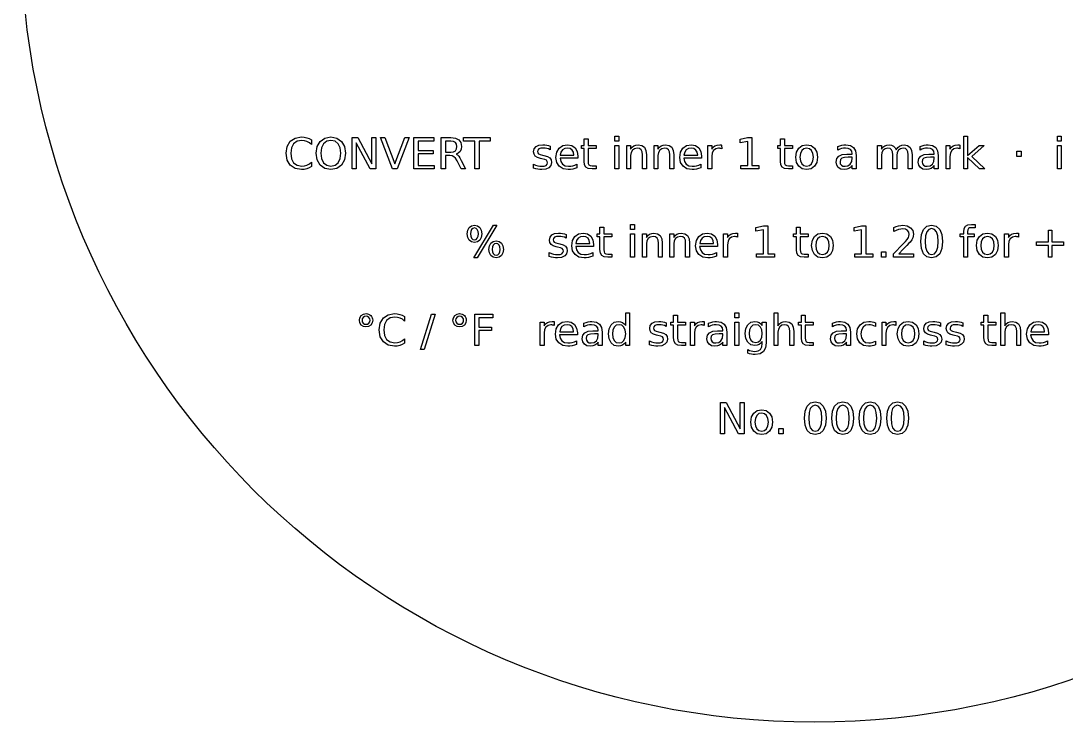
# Model space of a CAD drawing. Header units: millimetres. Extents: x -26.5 to 26.5, y -26.5 to 26.5.
# Drawn here: x -26.5 to 8.4, y -26.5 to -3.08 of the extents above; entities that cross this region are included whole.
import ezdxf

# ---------------------------------------------------------------- set-up
doc = ezdxf.new("R2010")
doc.units = ezdxf.units.MM
doc.layers.add('CUT', color=1, linetype='Continuous')
doc.layers.add('MARK', color=7, linetype='Continuous')

msp = doc.modelspace()

# ---------------------------------------------------------------- linework, layer by layer
at = {"layer": 'CUT'}
msp.add_circle((0, 0), 26.5, dxfattribs=at)
at = {"layer": 'MARK'}
for points in [[(-16.794, -7.056), (-16.794, -7.206), (-16.868, -7.147), (-16.947, -7.106), (-17.03, -7.081), (-17.119, -7.073), (-17.278, -7.1), (-17.395, -7.183), (-17.467, -7.317), (-17.491, -7.501), (-17.467, -7.684), (-17.395, -7.819), (-17.278, -7.901), (-17.119, -7.929), (-17.03, -7.92), (-16.947, -7.896), (-16.868, -7.854), (-16.794, -7.796), (-16.794, -7.944), (-16.87, -7.989), (-16.952, -8.02), (-17.037, -8.039), (-17.128, -8.045), (-17.341, -8.009), (-17.503, -7.9), (-17.606, -7.727), (-17.64, -7.501), (-17.606, -7.275), (-17.503, -7.102), (-17.341, -6.993), (-17.128, -6.956), (-17.036, -6.962), (-16.95, -6.981), (-16.869, -7.012), (-16.794, -7.056)], [(-16.148, -6.956), (-15.949, -6.993), (-15.795, -7.104), (-15.696, -7.277), (-15.663, -7.501), (-15.696, -7.724), (-15.795, -7.897), (-15.949, -8.008), (-16.148, -8.045), (-16.347, -8.009), (-16.502, -7.898), (-16.602, -7.725), (-16.635, -7.501), (-16.602, -7.277), (-16.502, -7.104), (-16.347, -6.993), (-16.148, -6.956)], [(-15.441, -6.975), (-15.249, -6.975), (-14.784, -7.853), (-14.784, -6.975), (-14.646, -6.975), (-14.646, -8.025), (-14.837, -8.025), (-15.303, -7.147), (-15.303, -8.025), (-15.441, -8.025), (-15.441, -6.975)], [(-14.092, -8.025), (-14.493, -6.975), (-14.345, -6.975), (-14.012, -7.859), (-13.679, -6.975), (-13.531, -6.975), (-13.931, -8.025), (-14.092, -8.025)], [(-13.378, -6.975), (-12.714, -6.975), (-12.714, -7.095), (-13.236, -7.095), (-13.236, -7.405), (-12.736, -7.405), (-12.736, -7.525), (-13.236, -7.525), (-13.236, -7.906), (-12.701, -7.906), (-12.701, -8.025), (-13.378, -8.025), (-13.378, -6.975)], [(-11.97, -7.533), (-11.925, -7.557), (-11.881, -7.599), (-11.838, -7.659), (-11.794, -7.738), (-11.65, -8.025), (-11.803, -8.025), (-11.937, -7.756), (-11.988, -7.668), (-12.038, -7.616), (-12.096, -7.59), (-12.171, -7.581), (-12.326, -7.581), (-12.326, -8.025), (-12.468, -8.025), (-12.468, -6.975), (-12.147, -6.975), (-11.99, -6.994), (-11.879, -7.05), (-11.812, -7.145), (-11.79, -7.277), (-11.801, -7.368), (-11.836, -7.442), (-11.893, -7.497), (-11.97, -7.533)], [(-11.718, -6.975), (-10.829, -6.975), (-10.829, -7.095), (-11.202, -7.095), (-11.202, -8.025), (-11.345, -8.025), (-11.345, -7.095), (-11.718, -7.095), (-11.718, -6.975)], [(-6.666, -6.931), (-6.537, -6.931), (-6.537, -7.095), (-6.666, -7.095), (-6.666, -6.931)], [(-2.462, -7.906), (-2.23, -7.906), (-2.23, -7.104), (-2.482, -7.155), (-2.482, -7.026), (-2.231, -6.975), (-2.089, -6.975), (-2.089, -7.906), (-1.857, -7.906), (-1.857, -8.025), (-2.462, -8.025), (-2.462, -7.906)], [(4.986, -6.931), (5.116, -6.931), (5.116, -7.577), (5.502, -7.237), (5.667, -7.237), (5.25, -7.606), (5.685, -8.025), (5.516, -8.025), (5.116, -7.64), (5.116, -8.025), (4.986, -8.025), (4.986, -6.931)], [(8.113, -6.931), (8.243, -6.931), (8.243, -7.095), (8.113, -7.095), (8.113, -6.931)], [(-16.148, -7.071), (-16.287, -7.1), (-16.394, -7.187), (-16.462, -7.323), (-16.485, -7.501), (-16.462, -7.679), (-16.394, -7.815), (-16.287, -7.901), (-16.148, -7.93), (-16.01, -7.901), (-15.903, -7.815), (-15.835, -7.679), (-15.813, -7.501), (-15.835, -7.323), (-15.903, -7.187), (-16.01, -7.1), (-16.148, -7.071)], [(-12.326, -7.092), (-12.326, -7.464), (-12.147, -7.464), (-12.057, -7.453), (-11.992, -7.417), (-11.953, -7.358), (-11.94, -7.277), (-11.953, -7.197), (-11.992, -7.139), (-12.057, -7.103), (-12.147, -7.092), (-12.326, -7.092)], [(-8.823, -7.261), (-8.823, -7.383), (-8.879, -7.358), (-8.937, -7.341), (-8.997, -7.33), (-9.059, -7.327), (-9.143, -7.334), (-9.204, -7.356), (-9.24, -7.393), (-9.252, -7.445), (-9.243, -7.485), (-9.217, -7.516), (-9.165, -7.541), (-9.079, -7.564), (-9.034, -7.574), (-8.917, -7.61), (-8.839, -7.658), (-8.795, -7.722), (-8.781, -7.808), (-8.802, -7.906), (-8.867, -7.982), (-8.971, -8.03), (-9.106, -8.045), (-9.171, -8.042), (-9.238, -8.033), (-9.308, -8.018), (-9.382, -7.996), (-9.382, -7.863), (-9.311, -7.895), (-9.241, -7.919), (-9.172, -7.932), (-9.103, -7.937), (-9.022, -7.929), (-8.963, -7.906), (-8.926, -7.868), (-8.914, -7.818), (-8.922, -7.771), (-8.949, -7.737), (-9.006, -7.709), (-9.105, -7.683), (-9.15, -7.672), (-9.253, -7.64), (-9.324, -7.594), (-9.364, -7.532), (-9.377, -7.45), (-9.357, -7.352), (-9.298, -7.279), (-9.203, -7.234), (-9.074, -7.218), (-9.005, -7.221), (-8.94, -7.229), (-8.879, -7.242), (-8.823, -7.261)], [(-7.901, -7.599), (-7.901, -7.662), (-8.496, -7.662), (-8.471, -7.78), (-8.415, -7.866), (-8.329, -7.918), (-8.215, -7.936), (-8.141, -7.931), (-8.07, -7.917), (-8, -7.895), (-7.931, -7.863), (-7.931, -7.985), (-8.002, -8.011), (-8.074, -8.03), (-8.148, -8.042), (-8.222, -8.045), (-8.391, -8.018), (-8.521, -7.936), (-8.603, -7.807), (-8.631, -7.639), (-8.605, -7.466), (-8.526, -7.332), (-8.404, -7.247), (-8.245, -7.218), (-8.102, -7.244), (-7.993, -7.321), (-7.924, -7.441), (-7.901, -7.599)], [(-8.03, -7.561), (-8.046, -7.465), (-8.09, -7.392), (-8.157, -7.344), (-8.243, -7.328), (-8.341, -7.343), (-8.417, -7.389), (-8.468, -7.463), (-8.492, -7.562), (-8.03, -7.561)], [(-7.56, -7.014), (-7.56, -7.237), (-7.294, -7.237), (-7.294, -7.338), (-7.56, -7.338), (-7.56, -7.766), (-7.554, -7.845), (-7.534, -7.889), (-7.494, -7.91), (-7.427, -7.917), (-7.294, -7.917), (-7.294, -8.025), (-7.427, -8.025), (-7.553, -8.011), (-7.634, -7.969), (-7.676, -7.89), (-7.69, -7.766), (-7.69, -7.338), (-7.785, -7.338), (-7.785, -7.237), (-7.69, -7.237), (-7.69, -7.014), (-7.56, -7.014)], [(-6.666, -7.237), (-6.537, -7.237), (-6.537, -8.025), (-6.666, -8.025), (-6.666, -7.237)], [(-5.611, -7.55), (-5.611, -8.025), (-5.741, -8.025), (-5.741, -7.554), (-5.751, -7.456), (-5.784, -7.387), (-5.839, -7.345), (-5.915, -7.331), (-6.009, -7.348), (-6.08, -7.398), (-6.126, -7.477), (-6.141, -7.58), (-6.141, -8.025), (-6.271, -8.025), (-6.271, -7.237), (-6.141, -7.237), (-6.141, -7.36), (-6.09, -7.298), (-6.032, -7.254), (-5.964, -7.227), (-5.886, -7.218), (-5.767, -7.239), (-5.681, -7.302), (-5.629, -7.406), (-5.611, -7.55)], [(-4.698, -7.55), (-4.698, -8.025), (-4.828, -8.025), (-4.828, -7.554), (-4.839, -7.456), (-4.871, -7.387), (-4.926, -7.345), (-5.002, -7.331), (-5.096, -7.348), (-5.168, -7.398), (-5.213, -7.477), (-5.228, -7.58), (-5.228, -8.025), (-5.358, -8.025), (-5.358, -7.237), (-5.228, -7.237), (-5.228, -7.36), (-5.178, -7.298), (-5.119, -7.254), (-5.051, -7.227), (-4.973, -7.218), (-4.854, -7.239), (-4.768, -7.302), (-4.716, -7.406), (-4.698, -7.55)], [(-3.767, -7.599), (-3.767, -7.662), (-4.362, -7.662), (-4.337, -7.78), (-4.281, -7.866), (-4.195, -7.918), (-4.081, -7.936), (-4.007, -7.931), (-3.936, -7.917), (-3.866, -7.895), (-3.797, -7.863), (-3.797, -7.985), (-3.868, -8.011), (-3.94, -8.03), (-4.014, -8.042), (-4.088, -8.045), (-4.257, -8.018), (-4.387, -7.936), (-4.469, -7.807), (-4.497, -7.639), (-4.471, -7.466), (-4.392, -7.332), (-4.27, -7.247), (-4.111, -7.218), (-3.968, -7.244), (-3.859, -7.321), (-3.79, -7.441), (-3.767, -7.599)], [(-3.896, -7.561), (-3.912, -7.465), (-3.956, -7.392), (-4.023, -7.344), (-4.109, -7.328), (-4.207, -7.343), (-4.283, -7.389), (-4.334, -7.463), (-4.358, -7.562), (-3.896, -7.561)], [(-3.098, -7.358), (-3.121, -7.347), (-3.145, -7.34), (-3.172, -7.335), (-3.202, -7.334), (-3.299, -7.352), (-3.371, -7.405), (-3.415, -7.492), (-3.429, -7.61), (-3.429, -8.025), (-3.559, -8.025), (-3.559, -7.237), (-3.429, -7.237), (-3.429, -7.36), (-3.382, -7.297), (-3.323, -7.253), (-3.251, -7.227), (-3.164, -7.218), (-3.15, -7.219), (-3.134, -7.22), (-3.117, -7.222), (-3.099, -7.225), (-3.098, -7.358)], [(-1.003, -7.014), (-1.003, -7.237), (-0.736, -7.237), (-0.736, -7.338), (-1.003, -7.338), (-1.003, -7.766), (-0.996, -7.845), (-0.976, -7.889), (-0.936, -7.91), (-0.869, -7.917), (-0.736, -7.917), (-0.736, -8.025), (-0.869, -8.025), (-0.995, -8.011), (-1.076, -7.969), (-1.118, -7.89), (-1.133, -7.766), (-1.133, -7.338), (-1.228, -7.338), (-1.228, -7.237), (-1.133, -7.237), (-1.133, -7.014), (-1.003, -7.014)], [(-0.261, -7.218), (-0.11, -7.246), (0.004, -7.328), (0.077, -7.459), (0.101, -7.632), (0.077, -7.804), (0.004, -7.935), (-0.11, -8.018), (-0.261, -8.045), (-0.412, -8.018), (-0.526, -7.935), (-0.598, -7.804), (-0.622, -7.632), (-0.598, -7.459), (-0.526, -7.328), (-0.412, -7.246), (-0.261, -7.218)], [(-0.261, -7.328), (-0.354, -7.348), (-0.425, -7.409), (-0.471, -7.506), (-0.486, -7.632), (-0.471, -7.758), (-0.426, -7.854), (-0.354, -7.915), (-0.261, -7.936), (-0.168, -7.915), (-0.097, -7.854), (-0.052, -7.758), (-0.036, -7.632), (-0.052, -7.506), (-0.097, -7.41), (-0.168, -7.349), (-0.261, -7.328)], [(1.389, -7.576), (1.389, -8.025), (1.26, -8.025), (1.26, -7.906), (1.21, -7.968), (1.149, -8.011), (1.076, -8.037), (0.987, -8.045), (0.879, -8.028), (0.795, -7.978), (0.742, -7.898), (0.724, -7.796), (0.746, -7.679), (0.813, -7.595), (0.924, -7.545), (1.078, -7.528), (1.26, -7.528), (1.26, -7.515), (1.245, -7.436), (1.201, -7.377), (1.13, -7.34), (1.036, -7.328), (0.969, -7.332), (0.904, -7.344), (0.842, -7.365), (0.782, -7.393), (0.782, -7.273), (0.851, -7.249), (0.919, -7.232), (0.985, -7.222), (1.049, -7.218), (1.199, -7.241), (1.305, -7.307), (1.368, -7.418), (1.389, -7.576)], [(2.726, -7.389), (2.78, -7.313), (2.843, -7.26), (2.916, -7.229), (3.001, -7.218), (3.111, -7.24), (3.191, -7.305), (3.242, -7.409), (3.258, -7.55), (3.258, -8.025), (3.128, -8.025), (3.128, -7.554), (3.118, -7.455), (3.088, -7.386), (3.037, -7.345), (2.966, -7.331), (2.876, -7.348), (2.807, -7.398), (2.763, -7.477), (2.748, -7.58), (2.748, -8.025), (2.618, -8.025), (2.618, -7.554), (2.608, -7.455), (2.578, -7.385), (2.527, -7.345), (2.454, -7.331), (2.365, -7.348), (2.297, -7.398), (2.253, -7.477), (2.238, -7.58), (2.238, -8.025), (2.108, -8.025), (2.108, -7.237), (2.238, -7.237), (2.238, -7.36), (2.287, -7.297), (2.345, -7.253), (2.412, -7.227), (2.492, -7.218), (2.571, -7.229), (2.638, -7.262), (2.69, -7.315), (2.726, -7.389)], [(4.132, -7.576), (4.132, -8.025), (4.003, -8.025), (4.003, -7.906), (3.953, -7.968), (3.892, -8.011), (3.819, -8.037), (3.731, -8.045), (3.622, -8.028), (3.538, -7.978), (3.485, -7.898), (3.467, -7.796), (3.489, -7.679), (3.556, -7.595), (3.667, -7.545), (3.821, -7.528), (4.003, -7.528), (4.003, -7.515), (3.988, -7.436), (3.944, -7.377), (3.874, -7.34), (3.779, -7.328), (3.713, -7.332), (3.648, -7.344), (3.585, -7.365), (3.525, -7.393), (3.525, -7.273), (3.595, -7.249), (3.662, -7.232), (3.728, -7.222), (3.792, -7.218), (3.942, -7.241), (4.048, -7.307), (4.111, -7.418), (4.132, -7.576)], [(4.855, -7.358), (4.832, -7.347), (4.808, -7.34), (4.781, -7.335), (4.751, -7.334), (4.654, -7.352), (4.583, -7.405), (4.539, -7.492), (4.524, -7.61), (4.524, -8.025), (4.394, -8.025), (4.394, -7.237), (4.524, -7.237), (4.524, -7.36), (4.571, -7.297), (4.63, -7.253), (4.703, -7.227), (4.789, -7.218), (4.803, -7.219), (4.819, -7.22), (4.836, -7.222), (4.854, -7.225), (4.855, -7.358)], [(8.113, -7.237), (8.243, -7.237), (8.243, -8.025), (8.113, -8.025), (8.113, -7.237)], [(1.131, -7.629), (0.998, -7.638), (0.914, -7.665), (0.868, -7.713), (0.853, -7.787), (0.864, -7.849), (0.899, -7.897), (0.952, -7.927), (1.022, -7.937), (1.119, -7.918), (1.195, -7.861), (1.243, -7.772), (1.26, -7.658), (1.26, -7.629), (1.131, -7.629)], [(3.874, -7.629), (3.741, -7.638), (3.657, -7.665), (3.611, -7.713), (3.596, -7.787), (3.608, -7.849), (3.642, -7.897), (3.695, -7.927), (3.765, -7.937), (3.862, -7.918), (3.938, -7.861), (3.987, -7.772), (4.003, -7.658), (4.003, -7.629), (3.874, -7.629)], [(6.758, -7.436), (6.907, -7.436), (6.907, -7.614), (6.758, -7.614), (6.758, -7.436)], [(-11.354, -9.906), (-11.254, -9.925), (-11.176, -9.983), (-11.127, -10.074), (-11.11, -10.192), (-11.127, -10.31), (-11.176, -10.401), (-11.253, -10.459), (-11.354, -10.478), (-11.454, -10.459), (-11.53, -10.401), (-11.579, -10.31), (-11.595, -10.192), (-11.579, -10.074), (-11.53, -9.984), (-11.453, -9.925), (-11.354, -9.906)], [(-11.354, -9.995), (-11.408, -10.009), (-11.449, -10.048), (-11.475, -10.11), (-11.484, -10.192), (-11.475, -10.274), (-11.449, -10.337), (-11.408, -10.376), (-11.354, -10.389), (-11.299, -10.376), (-11.258, -10.337), (-11.232, -10.274), (-11.223, -10.192), (-11.232, -10.11), (-11.258, -10.048), (-11.299, -10.009), (-11.354, -9.995)], [(-10.719, -9.906), (-10.606, -9.906), (-11.263, -10.995), (-11.375, -10.995), (-10.719, -9.906)], [(-7.033, -9.964), (-7.033, -10.187), (-6.767, -10.187), (-6.767, -10.288), (-7.033, -10.288), (-7.033, -10.716), (-7.027, -10.795), (-7.007, -10.839), (-6.967, -10.86), (-6.899, -10.867), (-6.767, -10.867), (-6.767, -10.975), (-6.899, -10.975), (-7.026, -10.961), (-7.106, -10.919), (-7.149, -10.84), (-7.163, -10.716), (-7.163, -10.288), (-7.258, -10.288), (-7.258, -10.187), (-7.163, -10.187), (-7.163, -9.964), (-7.033, -9.964)], [(-6.139, -9.881), (-6.009, -9.881), (-6.009, -10.045), (-6.139, -10.045), (-6.139, -9.881)], [(-1.934, -10.856), (-1.702, -10.856), (-1.702, -10.054), (-1.955, -10.105), (-1.955, -9.976), (-1.704, -9.925), (-1.562, -9.925), (-1.562, -10.856), (-1.33, -10.856), (-1.33, -10.975), (-1.934, -10.975), (-1.934, -10.856)], [(-0.475, -9.964), (-0.475, -10.187), (-0.209, -10.187), (-0.209, -10.288), (-0.475, -10.288), (-0.475, -10.716), (-0.469, -10.795), (-0.449, -10.839), (-0.409, -10.86), (-0.342, -10.867), (-0.209, -10.867), (-0.209, -10.975), (-0.342, -10.975), (-0.468, -10.961), (-0.548, -10.919), (-0.591, -10.84), (-0.605, -10.716), (-0.605, -10.288), (-0.7, -10.288), (-0.7, -10.187), (-0.605, -10.187), (-0.605, -9.964), (-0.475, -9.964)], [(1.343, -10.856), (1.575, -10.856), (1.575, -10.054), (1.323, -10.105), (1.323, -9.976), (1.574, -9.925), (1.716, -9.925), (1.716, -10.856), (1.948, -10.856), (1.948, -10.975), (1.343, -10.975), (1.343, -10.856)], [(2.815, -10.856), (3.311, -10.856), (3.311, -10.975), (2.644, -10.975), (2.644, -10.856), (2.74, -10.758), (2.864, -10.631), (2.978, -10.515), (3.04, -10.449), (3.098, -10.378), (3.135, -10.319), (3.156, -10.267), (3.162, -10.215), (3.148, -10.139), (3.104, -10.078), (3.036, -10.039), (2.951, -10.026), (2.882, -10.031), (2.81, -10.049), (2.733, -10.078), (2.651, -10.119), (2.651, -9.976), (2.734, -9.945), (2.811, -9.924), (2.883, -9.91), (2.948, -9.906), (3.095, -9.927), (3.208, -9.988), (3.281, -10.083), (3.305, -10.206), (3.299, -10.269), (3.281, -10.328), (3.247, -10.392), (3.193, -10.465), (3.156, -10.505), (3.081, -10.583), (2.967, -10.7), (2.815, -10.856)], [(3.913, -9.906), (4.068, -9.941), (4.182, -10.046), (4.252, -10.217), (4.276, -10.451), (4.252, -10.685), (4.182, -10.856), (4.068, -10.961), (3.913, -10.995), (3.757, -10.961), (3.643, -10.856), (3.573, -10.685), (3.55, -10.451), (3.573, -10.217), (3.643, -10.046), (3.757, -9.941), (3.913, -9.906)], [(3.913, -10.019), (3.817, -10.046), (3.748, -10.127), (3.706, -10.262), (3.693, -10.451), (3.706, -10.64), (3.748, -10.775), (3.817, -10.856), (3.913, -10.883), (4.009, -10.856), (4.078, -10.775), (4.12, -10.64), (4.134, -10.451), (4.12, -10.262), (4.078, -10.127), (4.009, -10.046), (3.913, -10.019)], [(5.363, -9.881), (5.363, -9.988), (5.24, -9.988), (5.181, -9.995), (5.143, -10.017), (5.123, -10.056), (5.116, -10.118), (5.116, -10.187), (5.329, -10.187), (5.329, -10.288), (5.116, -10.288), (5.116, -10.975), (4.986, -10.975), (4.986, -10.288), (4.862, -10.288), (4.862, -10.187), (4.986, -10.187), (4.986, -10.132), (5.001, -10.019), (5.047, -9.941), (5.126, -9.896), (5.241, -9.881), (5.363, -9.881)], [(7.929, -10.072), (7.929, -10.464), (8.321, -10.464), (8.321, -10.583), (7.929, -10.583), (7.929, -10.975), (7.811, -10.975), (7.811, -10.583), (7.42, -10.583), (7.42, -10.464), (7.811, -10.464), (7.811, -10.072), (7.929, -10.072)], [(-10.628, -10.424), (-10.528, -10.443), (-10.451, -10.501), (-10.402, -10.592), (-10.386, -10.71), (-10.402, -10.828), (-10.452, -10.919), (-10.529, -10.976), (-10.628, -10.995), (-10.729, -10.976), (-10.806, -10.919), (-10.855, -10.828), (-10.871, -10.71), (-10.855, -10.591), (-10.805, -10.501), (-10.728, -10.443), (-10.628, -10.424)], [(-8.296, -10.211), (-8.296, -10.333), (-8.351, -10.308), (-8.409, -10.291), (-8.47, -10.28), (-8.532, -10.277), (-8.616, -10.284), (-8.676, -10.306), (-8.712, -10.343), (-8.724, -10.395), (-8.716, -10.435), (-8.69, -10.466), (-8.638, -10.491), (-8.551, -10.514), (-8.507, -10.524), (-8.389, -10.56), (-8.311, -10.608), (-8.268, -10.672), (-8.253, -10.758), (-8.275, -10.856), (-8.34, -10.932), (-8.443, -10.98), (-8.579, -10.995), (-8.643, -10.992), (-8.711, -10.983), (-8.781, -10.968), (-8.855, -10.946), (-8.855, -10.813), (-8.784, -10.845), (-8.714, -10.869), (-8.645, -10.882), (-8.576, -10.887), (-8.495, -10.879), (-8.436, -10.856), (-8.399, -10.818), (-8.386, -10.768), (-8.395, -10.721), (-8.422, -10.687), (-8.478, -10.659), (-8.578, -10.633), (-8.623, -10.622), (-8.726, -10.59), (-8.796, -10.544), (-8.836, -10.482), (-8.85, -10.4), (-8.83, -10.302), (-8.771, -10.229), (-8.676, -10.184), (-8.547, -10.168), (-8.478, -10.171), (-8.412, -10.179), (-8.351, -10.192), (-8.296, -10.211)], [(-7.374, -10.549), (-7.374, -10.612), (-7.969, -10.612), (-7.944, -10.73), (-7.888, -10.816), (-7.802, -10.868), (-7.687, -10.886), (-7.614, -10.881), (-7.543, -10.867), (-7.473, -10.845), (-7.404, -10.813), (-7.404, -10.935), (-7.474, -10.961), (-7.547, -10.98), (-7.62, -10.992), (-7.695, -10.995), (-7.864, -10.968), (-7.994, -10.886), (-8.076, -10.757), (-8.104, -10.589), (-8.078, -10.416), (-7.999, -10.282), (-7.877, -10.197), (-7.717, -10.168), (-7.575, -10.194), (-7.466, -10.271), (-7.397, -10.391), (-7.374, -10.549)], [(-7.503, -10.511), (-7.519, -10.415), (-7.562, -10.342), (-7.63, -10.294), (-7.716, -10.278), (-7.814, -10.293), (-7.889, -10.339), (-7.941, -10.413), (-7.964, -10.512), (-7.503, -10.511)], [(-6.139, -10.187), (-6.009, -10.187), (-6.009, -10.975), (-6.139, -10.975), (-6.139, -10.187)], [(-5.084, -10.5), (-5.084, -10.975), (-5.213, -10.975), (-5.213, -10.504), (-5.224, -10.406), (-5.257, -10.337), (-5.311, -10.295), (-5.388, -10.281), (-5.482, -10.298), (-5.553, -10.348), (-5.599, -10.427), (-5.614, -10.53), (-5.614, -10.975), (-5.744, -10.975), (-5.744, -10.187), (-5.614, -10.187), (-5.614, -10.31), (-5.563, -10.248), (-5.504, -10.204), (-5.436, -10.177), (-5.359, -10.168), (-5.24, -10.189), (-5.154, -10.252), (-5.101, -10.356), (-5.084, -10.5)], [(-4.171, -10.5), (-4.171, -10.975), (-4.301, -10.975), (-4.301, -10.504), (-4.312, -10.406), (-4.344, -10.337), (-4.399, -10.295), (-4.475, -10.281), (-4.569, -10.298), (-4.64, -10.348), (-4.686, -10.427), (-4.701, -10.53), (-4.701, -10.975), (-4.831, -10.975), (-4.831, -10.187), (-4.701, -10.187), (-4.701, -10.31), (-4.65, -10.248), (-4.592, -10.204), (-4.524, -10.177), (-4.446, -10.168), (-4.327, -10.189), (-4.241, -10.252), (-4.189, -10.356), (-4.171, -10.5)], [(-3.24, -10.549), (-3.24, -10.612), (-3.835, -10.612), (-3.81, -10.73), (-3.754, -10.816), (-3.668, -10.868), (-3.553, -10.886), (-3.48, -10.881), (-3.409, -10.867), (-3.339, -10.845), (-3.27, -10.813), (-3.27, -10.935), (-3.34, -10.961), (-3.413, -10.98), (-3.486, -10.992), (-3.561, -10.995), (-3.73, -10.968), (-3.86, -10.886), (-3.942, -10.757), (-3.97, -10.589), (-3.943, -10.416), (-3.865, -10.282), (-3.743, -10.197), (-3.583, -10.168), (-3.441, -10.194), (-3.332, -10.271), (-3.263, -10.391), (-3.24, -10.549)], [(-3.369, -10.511), (-3.384, -10.415), (-3.428, -10.342), (-3.496, -10.294), (-3.582, -10.278), (-3.68, -10.293), (-3.755, -10.339), (-3.807, -10.413), (-3.83, -10.512), (-3.369, -10.511)], [(-2.571, -10.308), (-2.594, -10.297), (-2.618, -10.29), (-2.645, -10.285), (-2.675, -10.284), (-2.772, -10.302), (-2.843, -10.355), (-2.887, -10.442), (-2.902, -10.56), (-2.902, -10.975), (-3.032, -10.975), (-3.032, -10.187), (-2.902, -10.187), (-2.902, -10.31), (-2.855, -10.247), (-2.796, -10.203), (-2.723, -10.177), (-2.637, -10.168), (-2.623, -10.169), (-2.607, -10.17), (-2.59, -10.172), (-2.571, -10.175), (-2.571, -10.308)], [(0.266, -10.168), (0.417, -10.196), (0.532, -10.278), (0.604, -10.409), (0.628, -10.582), (0.604, -10.754), (0.532, -10.885), (0.417, -10.968), (0.266, -10.995), (0.115, -10.968), (0.001, -10.885), (-0.071, -10.754), (-0.095, -10.582), (-0.071, -10.409), (0.001, -10.278), (0.115, -10.196), (0.266, -10.168)], [(0.266, -10.278), (0.173, -10.298), (0.102, -10.359), (0.057, -10.456), (0.041, -10.582), (0.056, -10.708), (0.101, -10.804), (0.173, -10.865), (0.266, -10.886), (0.359, -10.865), (0.43, -10.804), (0.476, -10.708), (0.491, -10.582), (0.476, -10.456), (0.43, -10.36), (0.359, -10.299), (0.266, -10.278)], [(5.777, -10.168), (5.927, -10.196), (6.042, -10.278), (6.114, -10.409), (6.138, -10.582), (6.114, -10.754), (6.042, -10.885), (5.927, -10.968), (5.777, -10.995), (5.626, -10.968), (5.511, -10.885), (5.439, -10.754), (5.415, -10.582), (5.439, -10.409), (5.511, -10.278), (5.626, -10.196), (5.777, -10.168)], [(5.777, -10.278), (5.684, -10.298), (5.612, -10.359), (5.567, -10.456), (5.552, -10.582), (5.567, -10.708), (5.612, -10.804), (5.683, -10.865), (5.777, -10.886), (5.87, -10.865), (5.941, -10.804), (5.986, -10.708), (6.001, -10.582), (5.986, -10.456), (5.941, -10.36), (5.87, -10.299), (5.777, -10.278)], [(6.809, -10.308), (6.786, -10.297), (6.762, -10.29), (6.735, -10.285), (6.705, -10.284), (6.608, -10.302), (6.537, -10.355), (6.493, -10.442), (6.478, -10.56), (6.478, -10.975), (6.348, -10.975), (6.348, -10.187), (6.478, -10.187), (6.478, -10.31), (6.525, -10.247), (6.584, -10.203), (6.657, -10.177), (6.743, -10.168), (6.757, -10.169), (6.773, -10.17), (6.79, -10.172), (6.809, -10.175), (6.809, -10.308)], [(-10.628, -10.513), (-10.682, -10.526), (-10.724, -10.565), (-10.75, -10.627), (-10.759, -10.71), (-10.75, -10.792), (-10.724, -10.854), (-10.682, -10.893), (-10.628, -10.906), (-10.574, -10.893), (-10.533, -10.854), (-10.507, -10.792), (-10.498, -10.71), (-10.507, -10.628), (-10.533, -10.565), (-10.574, -10.526), (-10.628, -10.513)], [(2.235, -10.796), (2.383, -10.796), (2.383, -10.975), (2.235, -10.975), (2.235, -10.796)], [(-14.975, -12.856), (-14.931, -12.86), (-14.889, -12.873), (-14.85, -12.894), (-14.817, -12.923), (-14.789, -12.957), (-14.768, -12.995), (-14.756, -13.036), (-14.752, -13.081), (-14.768, -13.167), (-14.817, -13.238), (-14.889, -13.286), (-14.976, -13.303), (-15.064, -13.287), (-15.135, -13.239), (-15.182, -13.168), (-15.198, -13.081), (-15.182, -12.994), (-15.134, -12.922), (-15.062, -12.872), (-14.975, -12.856)], [(-13.687, -12.956), (-13.687, -13.106), (-13.762, -13.047), (-13.84, -13.006), (-13.924, -12.981), (-14.013, -12.973), (-14.172, -13), (-14.289, -13.083), (-14.36, -13.217), (-14.384, -13.401), (-14.36, -13.584), (-14.289, -13.719), (-14.172, -13.801), (-14.013, -13.829), (-13.924, -13.82), (-13.84, -13.796), (-13.762, -13.754), (-13.687, -13.696), (-13.687, -13.844), (-13.764, -13.889), (-13.845, -13.92), (-13.931, -13.939), (-14.021, -13.945), (-14.235, -13.909), (-14.397, -13.8), (-14.5, -13.627), (-14.534, -13.401), (-14.5, -13.175), (-14.397, -13.002), (-14.235, -12.893), (-14.021, -12.856), (-13.93, -12.862), (-13.844, -12.881), (-13.763, -12.912), (-13.687, -12.956)], [(-12.786, -12.875), (-12.666, -12.875), (-13.032, -14.059), (-13.152, -14.059), (-12.786, -12.875)], [(-11.849, -12.856), (-11.805, -12.86), (-11.762, -12.873), (-11.724, -12.894), (-11.691, -12.923), (-11.662, -12.957), (-11.642, -12.995), (-11.63, -13.036), (-11.626, -13.081), (-11.642, -13.167), (-11.691, -13.238), (-11.763, -13.286), (-11.85, -13.303), (-11.937, -13.287), (-12.009, -13.239), (-12.056, -13.168), (-12.072, -13.081), (-12.056, -12.994), (-12.007, -12.922), (-11.935, -12.872), (-11.849, -12.856)], [(-11.347, -12.875), (-10.744, -12.875), (-10.744, -12.995), (-11.205, -12.995), (-11.205, -13.304), (-10.789, -13.304), (-10.789, -13.424), (-11.205, -13.424), (-11.205, -13.925), (-11.347, -13.925), (-11.347, -12.875)], [(-6.304, -13.257), (-6.304, -12.831), (-6.175, -12.831), (-6.175, -13.925), (-6.304, -13.925), (-6.304, -13.807), (-6.35, -13.868), (-6.407, -13.911), (-6.476, -13.937), (-6.557, -13.945), (-6.686, -13.917), (-6.789, -13.832), (-6.856, -13.7), (-6.879, -13.532), (-6.856, -13.364), (-6.789, -13.232), (-6.686, -13.147), (-6.557, -13.118), (-6.476, -13.127), (-6.407, -13.153), (-6.35, -13.196), (-6.304, -13.257)], [(-4.572, -12.914), (-4.572, -13.137), (-4.306, -13.137), (-4.306, -13.238), (-4.572, -13.238), (-4.572, -13.666), (-4.566, -13.745), (-4.546, -13.789), (-4.506, -13.81), (-4.438, -13.817), (-4.306, -13.817), (-4.306, -13.925), (-4.438, -13.925), (-4.565, -13.911), (-4.645, -13.869), (-4.688, -13.79), (-4.702, -13.666), (-4.702, -13.238), (-4.797, -13.238), (-4.797, -13.137), (-4.702, -13.137), (-4.702, -12.914), (-4.572, -12.914)], [(-2.661, -12.831), (-2.531, -12.831), (-2.531, -12.995), (-2.661, -12.995), (-2.661, -12.831)], [(-0.692, -13.45), (-0.692, -13.925), (-0.821, -13.925), (-0.821, -13.454), (-0.832, -13.356), (-0.865, -13.287), (-0.919, -13.245), (-0.995, -13.231), (-1.089, -13.248), (-1.161, -13.298), (-1.206, -13.377), (-1.221, -13.48), (-1.221, -13.925), (-1.351, -13.925), (-1.351, -12.831), (-1.221, -12.831), (-1.221, -13.26), (-1.171, -13.198), (-1.112, -13.154), (-1.044, -13.127), (-0.967, -13.118), (-0.847, -13.139), (-0.761, -13.202), (-0.709, -13.306), (-0.692, -13.45)], [(-0.306, -12.914), (-0.306, -13.137), (-0.039, -13.137), (-0.039, -13.238), (-0.306, -13.238), (-0.306, -13.666), (-0.299, -13.745), (-0.279, -13.789), (-0.239, -13.81), (-0.172, -13.817), (-0.039, -13.817), (-0.039, -13.925), (-0.172, -13.925), (-0.299, -13.911), (-0.379, -13.869), (-0.422, -13.79), (-0.436, -13.666), (-0.436, -13.238), (-0.531, -13.238), (-0.531, -13.137), (-0.436, -13.137), (-0.436, -12.914), (-0.306, -12.914)], [(5.791, -12.914), (5.791, -13.137), (6.057, -13.137), (6.057, -13.238), (5.791, -13.238), (5.791, -13.666), (5.797, -13.745), (5.817, -13.789), (5.857, -13.81), (5.925, -13.817), (6.057, -13.817), (6.057, -13.925), (5.925, -13.925), (5.798, -13.911), (5.718, -13.869), (5.675, -13.79), (5.661, -13.666), (5.661, -13.238), (5.566, -13.238), (5.566, -13.137), (5.661, -13.137), (5.661, -12.914), (5.791, -12.914)], [(6.882, -13.45), (6.882, -13.925), (6.753, -13.925), (6.753, -13.454), (6.742, -13.356), (6.709, -13.287), (6.655, -13.245), (6.578, -13.231), (6.485, -13.248), (6.413, -13.298), (6.368, -13.377), (6.353, -13.48), (6.353, -13.925), (6.222, -13.925), (6.222, -12.831), (6.353, -12.831), (6.353, -13.26), (6.403, -13.198), (6.462, -13.154), (6.53, -13.127), (6.607, -13.118), (6.726, -13.139), (6.813, -13.202), (6.865, -13.306), (6.882, -13.45)], [(-14.975, -12.947), (-15.027, -12.957), (-15.07, -12.986), (-15.099, -13.029), (-15.109, -13.081), (-15.099, -13.132), (-15.07, -13.175), (-15.027, -13.204), (-14.975, -13.213), (-14.923, -13.204), (-14.88, -13.175), (-14.851, -13.132), (-14.841, -13.081), (-14.851, -13.03), (-14.881, -12.986), (-14.924, -12.957), (-14.975, -12.947)], [(-11.849, -12.947), (-11.901, -12.957), (-11.944, -12.986), (-11.973, -13.029), (-11.982, -13.081), (-11.973, -13.132), (-11.944, -13.175), (-11.901, -13.204), (-11.849, -13.213), (-11.797, -13.204), (-11.754, -13.175), (-11.725, -13.132), (-11.715, -13.081), (-11.725, -13.03), (-11.754, -12.986), (-11.797, -12.957), (-11.849, -12.947)], [(-8.695, -13.258), (-8.718, -13.247), (-8.743, -13.24), (-8.77, -13.235), (-8.799, -13.234), (-8.896, -13.252), (-8.968, -13.305), (-9.012, -13.392), (-9.026, -13.51), (-9.026, -13.925), (-9.156, -13.925), (-9.156, -13.137), (-9.026, -13.137), (-9.026, -13.26), (-8.979, -13.197), (-8.92, -13.153), (-8.848, -13.127), (-8.761, -13.118), (-8.747, -13.119), (-8.732, -13.12), (-8.715, -13.122), (-8.696, -13.125), (-8.695, -13.258)], [(-7.917, -13.499), (-7.917, -13.562), (-8.512, -13.562), (-8.488, -13.68), (-8.432, -13.766), (-8.346, -13.818), (-8.231, -13.836), (-8.158, -13.831), (-8.087, -13.817), (-8.017, -13.795), (-7.948, -13.763), (-7.948, -13.885), (-8.018, -13.911), (-8.09, -13.93), (-8.164, -13.942), (-8.239, -13.945), (-8.408, -13.918), (-8.537, -13.836), (-8.62, -13.707), (-8.647, -13.539), (-8.621, -13.366), (-8.543, -13.232), (-8.42, -13.147), (-8.261, -13.118), (-8.119, -13.144), (-8.01, -13.221), (-7.941, -13.341), (-7.917, -13.499)], [(-8.047, -13.461), (-8.062, -13.365), (-8.106, -13.292), (-8.174, -13.244), (-8.26, -13.228), (-8.357, -13.243), (-8.433, -13.289), (-8.484, -13.363), (-8.508, -13.462), (-8.047, -13.461)], [(-7.089, -13.476), (-7.089, -13.925), (-7.218, -13.925), (-7.218, -13.806), (-7.268, -13.868), (-7.329, -13.911), (-7.402, -13.937), (-7.491, -13.945), (-7.599, -13.928), (-7.683, -13.878), (-7.736, -13.798), (-7.754, -13.696), (-7.732, -13.579), (-7.665, -13.495), (-7.554, -13.445), (-7.4, -13.428), (-7.218, -13.428), (-7.218, -13.415), (-7.233, -13.336), (-7.277, -13.277), (-7.348, -13.24), (-7.442, -13.228), (-7.509, -13.232), (-7.574, -13.244), (-7.636, -13.265), (-7.696, -13.293), (-7.696, -13.173), (-7.627, -13.149), (-7.559, -13.132), (-7.493, -13.122), (-7.429, -13.118), (-7.279, -13.141), (-7.173, -13.207), (-7.11, -13.318), (-7.089, -13.476)], [(-6.745, -13.532), (-6.73, -13.659), (-6.686, -13.756), (-6.617, -13.817), (-6.525, -13.837), (-6.433, -13.817), (-6.363, -13.756), (-6.319, -13.659), (-6.304, -13.532), (-6.319, -13.405), (-6.363, -13.308), (-6.433, -13.247), (-6.525, -13.227), (-6.617, -13.247), (-6.686, -13.308), (-6.73, -13.405), (-6.745, -13.532)], [(-4.948, -13.161), (-4.948, -13.283), (-5.004, -13.258), (-5.062, -13.241), (-5.122, -13.23), (-5.185, -13.227), (-5.269, -13.234), (-5.329, -13.256), (-5.365, -13.293), (-5.377, -13.345), (-5.369, -13.385), (-5.343, -13.416), (-5.291, -13.441), (-5.204, -13.464), (-5.16, -13.474), (-5.042, -13.51), (-4.964, -13.558), (-4.921, -13.622), (-4.906, -13.708), (-4.928, -13.806), (-4.993, -13.882), (-5.096, -13.93), (-5.232, -13.945), (-5.296, -13.942), (-5.364, -13.933), (-5.434, -13.918), (-5.508, -13.896), (-5.508, -13.763), (-5.437, -13.795), (-5.367, -13.819), (-5.297, -13.832), (-5.229, -13.837), (-5.148, -13.829), (-5.088, -13.806), (-5.051, -13.768), (-5.039, -13.718), (-5.048, -13.671), (-5.075, -13.637), (-5.131, -13.609), (-5.23, -13.583), (-5.275, -13.572), (-5.379, -13.54), (-5.449, -13.494), (-5.489, -13.432), (-5.502, -13.35), (-5.483, -13.252), (-5.424, -13.179), (-5.328, -13.134), (-5.2, -13.118), (-5.13, -13.121), (-5.065, -13.129), (-5.004, -13.142), (-4.948, -13.161)], [(-3.679, -13.258), (-3.702, -13.247), (-3.727, -13.24), (-3.754, -13.235), (-3.783, -13.234), (-3.88, -13.252), (-3.952, -13.305), (-3.996, -13.392), (-4.01, -13.51), (-4.01, -13.925), (-4.14, -13.925), (-4.14, -13.137), (-4.01, -13.137), (-4.01, -13.26), (-3.963, -13.197), (-3.904, -13.153), (-3.832, -13.127), (-3.745, -13.118), (-3.731, -13.119), (-3.716, -13.12), (-3.699, -13.122), (-3.68, -13.125), (-3.679, -13.258)], [(-2.927, -13.476), (-2.927, -13.925), (-3.057, -13.925), (-3.057, -13.806), (-3.107, -13.868), (-3.167, -13.911), (-3.241, -13.937), (-3.329, -13.945), (-3.438, -13.928), (-3.521, -13.878), (-3.575, -13.798), (-3.593, -13.696), (-3.571, -13.579), (-3.504, -13.495), (-3.393, -13.445), (-3.238, -13.428), (-3.057, -13.428), (-3.057, -13.415), (-3.071, -13.336), (-3.115, -13.277), (-3.186, -13.24), (-3.28, -13.228), (-3.347, -13.232), (-3.412, -13.244), (-3.475, -13.265), (-3.535, -13.293), (-3.535, -13.173), (-3.465, -13.149), (-3.397, -13.132), (-3.331, -13.122), (-3.267, -13.118), (-3.118, -13.141), (-3.012, -13.207), (-2.948, -13.318), (-2.927, -13.476)], [(-2.661, -13.137), (-2.531, -13.137), (-2.531, -13.925), (-2.661, -13.925), (-2.661, -13.137)], [(-1.613, -13.827), (-1.635, -14.003), (-1.702, -14.126), (-1.815, -14.2), (-1.976, -14.225), (-2.042, -14.222), (-2.105, -14.214), (-2.164, -14.202), (-2.222, -14.183), (-2.222, -14.057), (-2.165, -14.084), (-2.11, -14.103), (-2.053, -14.114), (-1.996, -14.118), (-1.885, -14.101), (-1.806, -14.051), (-1.758, -13.968), (-1.743, -13.851), (-1.743, -13.786), (-1.788, -13.847), (-1.845, -13.891), (-1.914, -13.916), (-1.995, -13.925), (-2.126, -13.897), (-2.228, -13.815), (-2.295, -13.686), (-2.317, -13.522), (-2.295, -13.357), (-2.228, -13.229), (-2.126, -13.146), (-1.995, -13.118), (-1.914, -13.127), (-1.845, -13.153), (-1.788, -13.196), (-1.743, -13.257), (-1.743, -13.137), (-1.613, -13.137), (-1.613, -13.827)], [(-1.743, -13.522), (-1.757, -13.397), (-1.801, -13.304), (-1.87, -13.246), (-1.963, -13.227), (-2.056, -13.246), (-2.125, -13.304), (-2.169, -13.397), (-2.183, -13.522), (-2.169, -13.646), (-2.125, -13.739), (-2.056, -13.797), (-1.963, -13.817), (-1.87, -13.797), (-1.801, -13.739), (-1.757, -13.646), (-1.743, -13.522)], [(1.205, -13.476), (1.205, -13.925), (1.075, -13.925), (1.075, -13.806), (1.026, -13.868), (0.965, -13.911), (0.891, -13.937), (0.803, -13.945), (0.695, -13.928), (0.611, -13.878), (0.557, -13.798), (0.539, -13.696), (0.562, -13.579), (0.628, -13.495), (0.739, -13.445), (0.894, -13.428), (1.075, -13.428), (1.075, -13.415), (1.061, -13.336), (1.017, -13.277), (0.946, -13.24), (0.852, -13.228), (0.785, -13.232), (0.72, -13.244), (0.657, -13.265), (0.597, -13.293), (0.597, -13.173), (0.667, -13.149), (0.735, -13.132), (0.801, -13.122), (0.865, -13.118), (1.014, -13.141), (1.12, -13.207), (1.184, -13.318), (1.205, -13.476)], [(2.038, -13.168), (2.038, -13.289), (1.983, -13.262), (1.928, -13.243), (1.873, -13.232), (1.817, -13.228), (1.705, -13.248), (1.621, -13.308), (1.569, -13.404), (1.551, -13.532), (1.569, -13.66), (1.621, -13.756), (1.705, -13.816), (1.817, -13.836), (1.873, -13.832), (1.928, -13.821), (1.983, -13.802), (2.038, -13.775), (2.038, -13.895), (1.983, -13.917), (1.926, -13.933), (1.866, -13.942), (1.802, -13.945), (1.643, -13.918), (1.52, -13.834), (1.441, -13.702), (1.415, -13.532), (1.441, -13.36), (1.521, -13.229), (1.646, -13.146), (1.811, -13.118), (1.87, -13.122), (1.928, -13.131), (1.984, -13.146), (2.038, -13.168)], [(2.719, -13.258), (2.697, -13.247), (2.672, -13.24), (2.645, -13.235), (2.615, -13.234), (2.518, -13.252), (2.447, -13.305), (2.403, -13.392), (2.388, -13.51), (2.388, -13.925), (2.258, -13.925), (2.258, -13.137), (2.388, -13.137), (2.388, -13.26), (2.435, -13.197), (2.494, -13.153), (2.567, -13.127), (2.653, -13.118), (2.667, -13.119), (2.683, -13.12), (2.7, -13.122), (2.719, -13.125), (2.719, -13.258)], [(3.129, -13.118), (3.279, -13.146), (3.394, -13.228), (3.466, -13.359), (3.49, -13.532), (3.466, -13.704), (3.394, -13.835), (3.279, -13.918), (3.129, -13.945), (2.977, -13.918), (2.863, -13.835), (2.791, -13.704), (2.767, -13.532), (2.791, -13.359), (2.863, -13.228), (2.977, -13.146), (3.129, -13.118)], [(3.129, -13.228), (3.035, -13.248), (2.964, -13.309), (2.919, -13.406), (2.903, -13.532), (2.918, -13.658), (2.964, -13.754), (3.035, -13.815), (3.129, -13.836), (3.221, -13.815), (3.292, -13.754), (3.338, -13.658), (3.353, -13.532), (3.338, -13.406), (3.292, -13.31), (3.221, -13.249), (3.129, -13.228)], [(4.207, -13.161), (4.207, -13.283), (4.151, -13.258), (4.093, -13.241), (4.033, -13.23), (3.97, -13.227), (3.886, -13.234), (3.826, -13.256), (3.79, -13.293), (3.778, -13.345), (3.786, -13.385), (3.812, -13.416), (3.864, -13.441), (3.951, -13.464), (3.995, -13.474), (4.113, -13.51), (4.191, -13.558), (4.234, -13.622), (4.249, -13.708), (4.227, -13.806), (4.162, -13.882), (4.059, -13.93), (3.923, -13.945), (3.859, -13.942), (3.791, -13.933), (3.721, -13.918), (3.647, -13.896), (3.647, -13.763), (3.718, -13.795), (3.788, -13.819), (3.858, -13.832), (3.926, -13.837), (4.007, -13.829), (4.067, -13.806), (4.104, -13.768), (4.116, -13.718), (4.107, -13.671), (4.08, -13.637), (4.024, -13.609), (3.925, -13.583), (3.88, -13.572), (3.776, -13.54), (3.706, -13.494), (3.666, -13.432), (3.653, -13.35), (3.672, -13.252), (3.731, -13.179), (3.827, -13.134), (3.955, -13.118), (4.025, -13.121), (4.09, -13.129), (4.151, -13.142), (4.207, -13.161)], [(4.957, -13.161), (4.957, -13.283), (4.901, -13.258), (4.843, -13.241), (4.783, -13.23), (4.721, -13.227), (4.636, -13.234), (4.576, -13.256), (4.54, -13.293), (4.528, -13.345), (4.537, -13.385), (4.562, -13.416), (4.614, -13.441), (4.701, -13.464), (4.745, -13.474), (4.863, -13.51), (4.941, -13.558), (4.985, -13.622), (4.999, -13.708), (4.977, -13.806), (4.912, -13.882), (4.809, -13.93), (4.674, -13.945), (4.609, -13.942), (4.542, -13.933), (4.471, -13.918), (4.397, -13.896), (4.397, -13.763), (4.468, -13.795), (4.539, -13.819), (4.608, -13.832), (4.677, -13.837), (4.757, -13.829), (4.817, -13.806), (4.854, -13.768), (4.866, -13.718), (4.857, -13.671), (4.831, -13.637), (4.774, -13.609), (4.675, -13.583), (4.63, -13.572), (4.526, -13.54), (4.456, -13.494), (4.416, -13.432), (4.403, -13.35), (4.423, -13.252), (4.482, -13.179), (4.577, -13.134), (4.705, -13.118), (4.775, -13.121), (4.84, -13.129), (4.901, -13.142), (4.957, -13.161)], [(7.814, -13.499), (7.814, -13.562), (7.219, -13.562), (7.243, -13.68), (7.299, -13.766), (7.386, -13.818), (7.5, -13.836), (7.574, -13.831), (7.645, -13.817), (7.714, -13.795), (7.784, -13.763), (7.784, -13.885), (7.713, -13.911), (7.641, -13.93), (7.567, -13.942), (7.493, -13.945), (7.324, -13.918), (7.194, -13.836), (7.111, -13.707), (7.084, -13.539), (7.11, -13.366), (7.188, -13.232), (7.311, -13.147), (7.47, -13.118), (7.612, -13.144), (7.721, -13.221), (7.791, -13.341), (7.814, -13.499)], [(7.685, -13.461), (7.669, -13.365), (7.625, -13.292), (7.558, -13.244), (7.471, -13.228), (7.374, -13.243), (7.298, -13.289), (7.247, -13.363), (7.223, -13.462), (7.685, -13.461)], [(-7.347, -13.529), (-7.48, -13.538), (-7.564, -13.565), (-7.61, -13.613), (-7.625, -13.687), (-7.614, -13.749), (-7.579, -13.797), (-7.526, -13.827), (-7.456, -13.837), (-7.359, -13.818), (-7.283, -13.761), (-7.235, -13.672), (-7.218, -13.558), (-7.218, -13.529), (-7.347, -13.529)], [(-3.185, -13.529), (-3.318, -13.538), (-3.403, -13.565), (-3.448, -13.613), (-3.463, -13.687), (-3.452, -13.749), (-3.418, -13.797), (-3.364, -13.827), (-3.295, -13.837), (-3.197, -13.818), (-3.122, -13.761), (-3.073, -13.672), (-3.057, -13.558), (-3.057, -13.529), (-3.185, -13.529)], [(0.947, -13.529), (0.814, -13.538), (0.729, -13.565), (0.684, -13.613), (0.669, -13.687), (0.68, -13.749), (0.714, -13.797), (0.768, -13.827), (0.837, -13.837), (0.935, -13.818), (1.01, -13.761), (1.059, -13.672), (1.075, -13.558), (1.075, -13.529), (0.947, -13.529)], [(-3.139, -15.825), (-2.947, -15.825), (-2.482, -16.703), (-2.482, -15.825), (-2.344, -15.825), (-2.344, -16.875), (-2.535, -16.875), (-3.001, -15.997), (-3.001, -16.875), (-3.139, -16.875), (-3.139, -15.825)], [(0.027, -15.806), (0.182, -15.841), (0.296, -15.946), (0.366, -16.117), (0.39, -16.351), (0.366, -16.585), (0.296, -16.756), (0.182, -16.861), (0.027, -16.895), (-0.129, -16.861), (-0.243, -16.756), (-0.313, -16.585), (-0.336, -16.351), (-0.313, -16.117), (-0.243, -15.946), (-0.129, -15.841), (0.027, -15.806)], [(0.027, -15.919), (-0.069, -15.946), (-0.138, -16.027), (-0.18, -16.162), (-0.193, -16.351), (-0.18, -16.54), (-0.138, -16.675), (-0.069, -16.756), (0.027, -16.783), (0.123, -16.756), (0.192, -16.675), (0.234, -16.54), (0.248, -16.351), (0.234, -16.162), (0.192, -16.027), (0.123, -15.946), (0.027, -15.919)], [(0.943, -15.806), (1.099, -15.841), (1.213, -15.946), (1.283, -16.117), (1.306, -16.351), (1.283, -16.585), (1.213, -16.756), (1.099, -16.861), (0.943, -16.895), (0.787, -16.861), (0.673, -16.756), (0.604, -16.585), (0.58, -16.351), (0.604, -16.117), (0.673, -15.946), (0.787, -15.841), (0.943, -15.806)], [(0.943, -15.919), (0.847, -15.946), (0.778, -16.027), (0.737, -16.162), (0.723, -16.351), (0.737, -16.54), (0.778, -16.675), (0.847, -16.756), (0.943, -16.783), (1.04, -16.756), (1.109, -16.675), (1.15, -16.54), (1.164, -16.351), (1.15, -16.162), (1.109, -16.027), (1.04, -15.946), (0.943, -15.919)], [(1.859, -15.806), (2.015, -15.841), (2.129, -15.946), (2.199, -16.117), (2.222, -16.351), (2.199, -16.585), (2.129, -16.756), (2.015, -16.861), (1.859, -16.895), (1.704, -16.861), (1.59, -16.756), (1.52, -16.585), (1.497, -16.351), (1.52, -16.117), (1.59, -15.946), (1.704, -15.841), (1.859, -15.806)], [(1.859, -15.919), (1.763, -15.946), (1.694, -16.027), (1.653, -16.162), (1.639, -16.351), (1.653, -16.54), (1.694, -16.675), (1.763, -16.756), (1.859, -16.783), (1.956, -16.756), (2.025, -16.675), (2.066, -16.54), (2.08, -16.351), (2.066, -16.162), (2.025, -16.027), (1.956, -15.946), (1.859, -15.919)], [(2.776, -15.806), (2.931, -15.841), (3.045, -15.946), (3.115, -16.117), (3.139, -16.351), (3.115, -16.585), (3.045, -16.756), (2.931, -16.861), (2.776, -16.895), (2.62, -16.861), (2.506, -16.756), (2.436, -16.585), (2.413, -16.351), (2.436, -16.117), (2.506, -15.946), (2.62, -15.841), (2.776, -15.806)], [(2.776, -15.919), (2.68, -15.946), (2.611, -16.027), (2.569, -16.162), (2.556, -16.351), (2.569, -16.54), (2.611, -16.675), (2.68, -16.756), (2.776, -16.783), (2.872, -16.756), (2.941, -16.675), (2.983, -16.54), (2.997, -16.351), (2.983, -16.162), (2.941, -16.027), (2.872, -15.946), (2.776, -15.919)], [(-1.762, -16.068), (-1.611, -16.096), (-1.497, -16.178), (-1.424, -16.309), (-1.4, -16.482), (-1.424, -16.654), (-1.497, -16.785), (-1.611, -16.868), (-1.762, -16.895), (-1.913, -16.868), (-2.027, -16.785), (-2.099, -16.654), (-2.123, -16.482), (-2.099, -16.309), (-2.027, -16.178), (-1.913, -16.096), (-1.762, -16.068)], [(-1.762, -16.178), (-1.855, -16.198), (-1.926, -16.259), (-1.972, -16.356), (-1.987, -16.482), (-1.972, -16.608), (-1.927, -16.704), (-1.855, -16.765), (-1.762, -16.786), (-1.669, -16.765), (-1.598, -16.704), (-1.552, -16.608), (-1.537, -16.482), (-1.552, -16.356), (-1.598, -16.26), (-1.669, -16.199), (-1.762, -16.178)], [(-1.193, -16.696), (-1.044, -16.696), (-1.044, -16.875), (-1.193, -16.875), (-1.193, -16.696)]]:
    msp.add_lwpolyline(points, close=True, dxfattribs=at)

doc.saveas('drawing.dxf')
